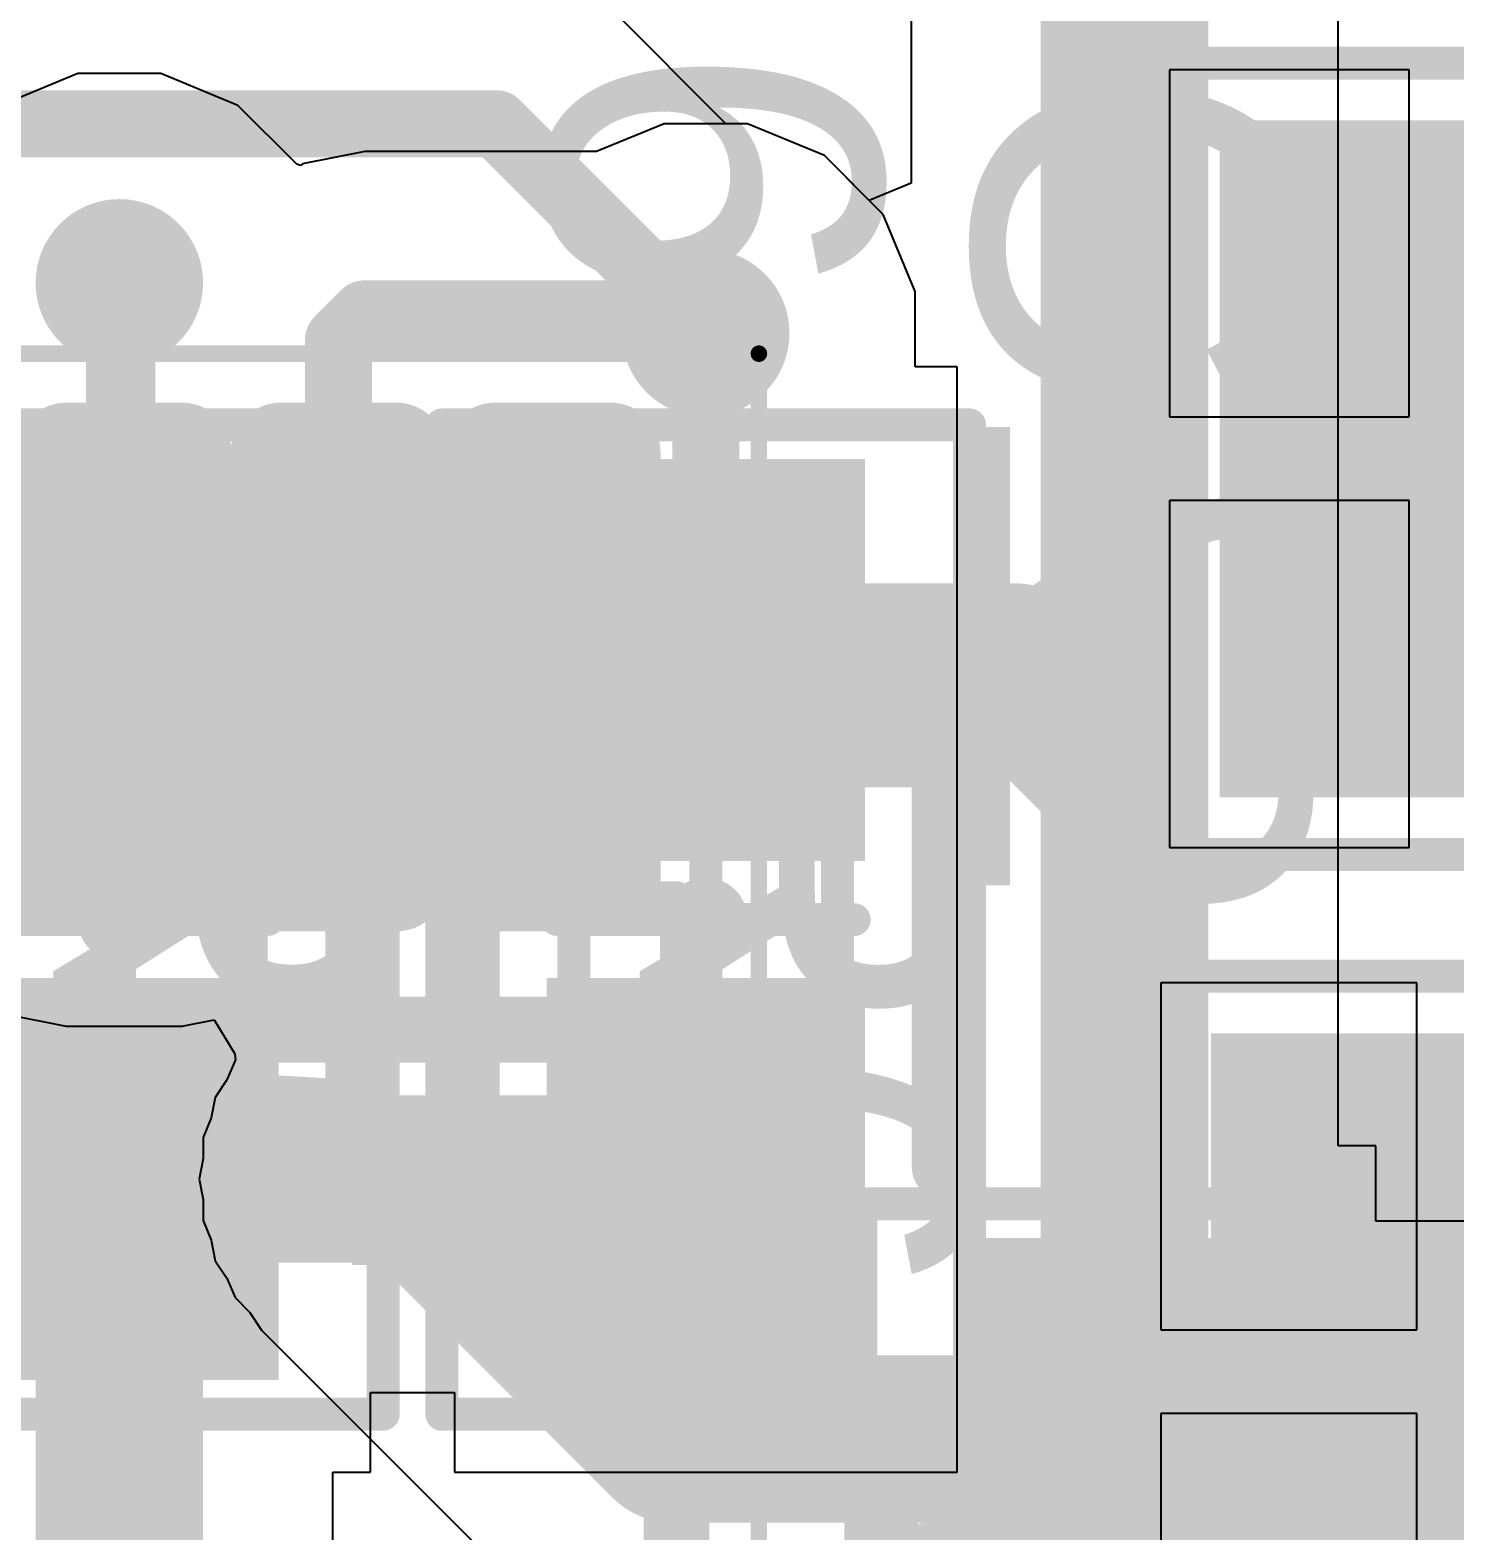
# Model space of a CAD drawing. Header units: inches. Extents: x -0.27 to 1.97, y -0.26 to 0.99.
# Drawn here: x 1.6303 to 1.8004, y 0.501 to 0.6802 of the extents above; entities that cross this region are included whole.
import ezdxf

# ---------------------------------------------------------------- set-up
doc = ezdxf.new("R2010")
doc.units = ezdxf.units.IN
doc.header["$MEASUREMENT"] = 0
for name, color, linetype in [('Bottom Layer', 5, 'Continuous'), ('Bottom Overlay', 54, 'Continuous'), ('Bottom Paste', 16, 'Continuous'), ('Bottom Solder', 6, 'Continuous'), ('Mechanical 10', 56, 'Continuous'), ('Mechanical 12', 56, 'Continuous'), ('Mechanical 13', 56, 'Continuous'), ('Mechanical 14', 56, 'Continuous'), ('Mechanical 15', 56, 'Continuous'), ('Mechanical 3', 76, 'Continuous'), ('Top Layer', 1, 'Continuous'), ('Top Overlay', 2, 'Continuous'), ('Top Paste', 8, 'Continuous'), ('Top Solder', 216, 'Continuous'), ('Via Holes', 16, 'Continuous')]:
    doc.layers.add(name, color=color, linetype=linetype)
doc.styles.add('Arial', font='', dxfattribs={"height": 0.2})
doc.styles.get('Arial').set_extended_font_data('Arial')

# ---------------------------------------------------------------- blocks, each defined once
blk = doc.blocks.new('RESC3216X070N_1206_2')
at = {"layer": 'Top Layer'}
blk.add_hatch(color=1, dxfattribs=at).paths.add_polyline_path([(0.0374, -0.03642), (0.0374, 0.03642), (0.08465, 0.03642), (0.08465, -0.03642)])
at = {"layer": 'Top Paste'}
blk.add_hatch(color=8, dxfattribs=at).paths.add_polyline_path([(0.0374, -0.03642), (0.0374, 0.03642), (0.08465, 0.03642), (0.08465, -0.03642)])
at = {"layer": 'Top Solder'}
blk.add_hatch(color=216, dxfattribs=at).paths.add_polyline_path([(0.0334, -0.04042), (0.0334, 0.04042), (0.08865, 0.04042), (0.08865, -0.04042)])
at = {"layer": 'Mechanical 10'}
for points in [[(0.06299, 0.0315, 0.00394, 0.00394, 0), (-0.06299, 0.0315, 0.00394, 0.00394, 0)], [(0.06299, 0.0315, 0.00394, 0.00394, 0), (0.06299, -0.0315, 0.00394, 0.00394, 0)], [(0.06299, -0.0315, 0.00394, 0.00394, 0), (-0.06299, -0.0315, 0.00394, 0.00394, 0)]]:
    blk.add_lwpolyline(points, format="xyseb", dxfattribs=at)
for points in [[(0.06201, 0.0315, 0.00197, 0.00197, 1), (0.06398, 0.0315, 0.00197, 0.00197, 1)], [(0.06201, 0.0315, 0.00197, 0.00197, 1), (0.06398, 0.0315, 0.00197, 0.00197, 1)], [(0.06201, -0.0315, 0.00197, 0.00197, 1), (0.06398, -0.0315, 0.00197, 0.00197, 1)], [(0.06201, -0.0315, 0.00197, 0.00197, 1), (0.06398, -0.0315, 0.00197, 0.00197, 1)]]:
    blk.add_lwpolyline(points, format="xyseb", close=True, dxfattribs=at)
at = {"layer": 'Mechanical 12'}
for points in [[(0.06299, 0.0315, 0.00394, 0.00394, 0), (-0.06299, 0.0315, 0.00394, 0.00394, 0)], [(0.06299, 0.0315, 0.00394, 0.00394, 0), (0.06299, -0.0315, 0.00394, 0.00394, 0)], [(0.06299, -0.0315, 0.00394, 0.00394, 0), (-0.06299, -0.0315, 0.00394, 0.00394, 0)]]:
    blk.add_lwpolyline(points, format="xyseb", dxfattribs=at)
for points in [[(0.06201, 0.0315, 0.00197, 0.00197, 1), (0.06398, 0.0315, 0.00197, 0.00197, 1)], [(0.06201, 0.0315, 0.00197, 0.00197, 1), (0.06398, 0.0315, 0.00197, 0.00197, 1)], [(0.06201, -0.0315, 0.00197, 0.00197, 1), (0.06398, -0.0315, 0.00197, 0.00197, 1)], [(0.06201, -0.0315, 0.00197, 0.00197, 1), (0.06398, -0.0315, 0.00197, 0.00197, 1)]]:
    blk.add_lwpolyline(points, format="xyseb", close=True, dxfattribs=at)
at = {"layer": 'Mechanical 14'}
for points in [[(0.09449, 0.04724, 0.00394, 0.00394, 0), (-0.09449, 0.04724, 0.00394, 0.00394, 0)], [(0.09449, 0.04724, 0.00394, 0.00394, 0), (0.09449, -0.04724, 0.00394, 0.00394, 0)], [(0.09449, -0.04724, 0.00394, 0.00394, 0), (-0.09449, -0.04724, 0.00394, 0.00394, 0)]]:
    blk.add_lwpolyline(points, format="xyseb", dxfattribs=at)
for points in [[(0.0935, 0.04724, 0.00197, 0.00197, 1), (0.09547, 0.04724, 0.00197, 0.00197, 1)], [(0.0935, 0.04724, 0.00197, 0.00197, 1), (0.09547, 0.04724, 0.00197, 0.00197, 1)], [(0.0935, -0.04724, 0.00197, 0.00197, 1), (0.09547, -0.04724, 0.00197, 0.00197, 1)], [(0.0935, -0.04724, 0.00197, 0.00197, 1), (0.09547, -0.04724, 0.00197, 0.00197, 1)]]:
    blk.add_lwpolyline(points, format="xyseb", close=True, dxfattribs=at)
blk = doc.blocks.new('CAPC3216X156N_1206_3')
at = {"layer": 'Top Layer'}
blk.add_hatch(color=1, dxfattribs=at).paths.add_polyline_path([(-0.08268, -0.03642), (-0.08268, 0.03642), (-0.0315, 0.03642), (-0.0315, -0.03642)])
at = {"layer": 'Top Paste'}
blk.add_hatch(color=8, dxfattribs=at).paths.add_polyline_path([(-0.08268, -0.03642), (-0.08268, 0.03642), (-0.0315, 0.03642), (-0.0315, -0.03642)])
at = {"layer": 'Top Solder'}
blk.add_hatch(color=216, dxfattribs=at).paths.add_polyline_path([(-0.08668, -0.04042), (-0.08668, 0.04042), (-0.0275, 0.04042), (-0.0275, -0.04042)])
at = {"layer": 'Mechanical 10'}
for points in [[(-0.06299, 0.0315, 0.00394, 0.00394, 0), (0.06299, 0.0315, 0.00394, 0.00394, 0)], [(-0.06299, -0.0315, 0.00394, 0.00394, 0), (-0.06299, 0.0315, 0.00394, 0.00394, 0)]]:
    blk.add_lwpolyline(points, format="xyseb", dxfattribs=at)
blk.add_lwpolyline([(-0.06398, 0.0315, 0.00197, 0.00197, 1), (-0.06201, 0.0315, 0.00197, 0.00197, 1)], format="xyseb", close=True, dxfattribs=at)
blk.add_lwpolyline([(-0.06398, 0.0315, 0.00197, 0.00197, 1), (-0.06201, 0.0315, 0.00197, 0.00197, 1)], format="xyseb", close=True, dxfattribs=at)
at = {"layer": 'Mechanical 12'}
for points in [[(-0.06299, -0.0315, 0.00394, 0.00394, 0), (-0.06299, 0.0315, 0.00394, 0.00394, 0)], [(-0.06299, 0.0315, 0.00394, 0.00394, 0), (0.06299, 0.0315, 0.00394, 0.00394, 0)]]:
    blk.add_lwpolyline(points, format="xyseb", dxfattribs=at)
blk.add_lwpolyline([(-0.06398, 0.0315, 0.00197, 0.00197, 1), (-0.06201, 0.0315, 0.00197, 0.00197, 1)], format="xyseb", close=True, dxfattribs=at)
blk.add_lwpolyline([(-0.06398, 0.0315, 0.00197, 0.00197, 1), (-0.06201, 0.0315, 0.00197, 0.00197, 1)], format="xyseb", close=True, dxfattribs=at)
at = {"layer": 'Mechanical 14'}
for points in [[(-0.09055, -0.04724, 0.00394, 0.00394, 0), (-0.09055, 0.04724, 0.00394, 0.00394, 0)], [(-0.09055, 0.04724, 0.00394, 0.00394, 0), (0.09055, 0.04724, 0.00394, 0.00394, 0)]]:
    blk.add_lwpolyline(points, format="xyseb", dxfattribs=at)
blk.add_lwpolyline([(-0.09154, 0.04724, 0.00197, 0.00197, 1), (-0.08957, 0.04724, 0.00197, 0.00197, 1)], format="xyseb", close=True, dxfattribs=at)
blk.add_lwpolyline([(-0.09154, 0.04724, 0.00197, 0.00197, 1), (-0.08957, 0.04724, 0.00197, 0.00197, 1)], format="xyseb", close=True, dxfattribs=at)
blk = doc.blocks.new('XNLD_TSSOP24_N_B_11')
at = {"layer": 'Bottom Layer'}
h = blk.add_hatch(color=5, dxfattribs=at)
edge = h.paths.add_edge_path()
edge.add_arc((0.14175, -0.08266), 0.00195, 0, 90)
edge.add_line((0.14175, -0.08071), (0.09053, -0.08071))
edge.add_arc((0.09053, -0.08266), 0.00195, 90, 180)
edge.add_line((0.08858, -0.08266), (0.08858, -0.09648))
edge.add_arc((0.09053, -0.09648), 0.00195, 180, 270)
edge.add_line((0.09053, -0.09843), (0.14175, -0.09843))
edge.add_arc((0.14175, -0.09648), 0.00195, 270, 360)
edge.add_line((0.1437, -0.09648), (0.1437, -0.08266))
h = blk.add_hatch(color=5, dxfattribs=at)
edge = h.paths.add_edge_path()
edge.add_arc((0.14175, -0.10825), 0.00195, 0, 90)
edge.add_line((0.14175, -0.1063), (0.09053, -0.1063))
edge.add_arc((0.09053, -0.10825), 0.00195, 90, 180)
edge.add_line((0.08858, -0.10825), (0.08858, -0.12207))
edge.add_arc((0.09053, -0.12207), 0.00195, 180, 270)
edge.add_line((0.09053, -0.12402), (0.14175, -0.12402))
edge.add_arc((0.14175, -0.12207), 0.00195, 270, 360)
edge.add_line((0.1437, -0.12207), (0.1437, -0.10825))
h = blk.add_hatch(color=5, dxfattribs=at)
edge = h.paths.add_edge_path()
edge.add_arc((0.14175, -0.13384), 0.00195, 0, 90)
edge.add_line((0.14175, -0.13189), (0.09053, -0.13189))
edge.add_arc((0.09053, -0.13384), 0.00195, 90, 180)
edge.add_line((0.08858, -0.13384), (0.08858, -0.14766))
edge.add_arc((0.09053, -0.14766), 0.00195, 180, 270)
edge.add_line((0.09053, -0.14961), (0.14175, -0.14961))
edge.add_arc((0.14175, -0.14766), 0.00195, 270, 360)
edge.add_line((0.1437, -0.14766), (0.1437, -0.13384))
at = {"layer": 'Bottom Paste'}
h = blk.add_hatch(color=16, dxfattribs=at)
edge = h.paths.add_edge_path()
edge.add_arc((0.14175, -0.08266), 0.00195, 0, 90)
edge.add_line((0.14175, -0.08071), (0.09053, -0.08071))
edge.add_arc((0.09053, -0.08266), 0.00195, 90, 180)
edge.add_line((0.08858, -0.08266), (0.08858, -0.09648))
edge.add_arc((0.09053, -0.09648), 0.00195, 180, 270)
edge.add_line((0.09053, -0.09843), (0.14175, -0.09843))
edge.add_arc((0.14175, -0.09648), 0.00195, 270, 360)
edge.add_line((0.1437, -0.09648), (0.1437, -0.08266))
h = blk.add_hatch(color=16, dxfattribs=at)
edge = h.paths.add_edge_path()
edge.add_arc((0.14175, -0.10825), 0.00195, 0, 90)
edge.add_line((0.14175, -0.1063), (0.09053, -0.1063))
edge.add_arc((0.09053, -0.10825), 0.00195, 90, 180)
edge.add_line((0.08858, -0.10825), (0.08858, -0.12207))
edge.add_arc((0.09053, -0.12207), 0.00195, 180, 270)
edge.add_line((0.09053, -0.12402), (0.14175, -0.12402))
edge.add_arc((0.14175, -0.12207), 0.00195, 270, 360)
edge.add_line((0.1437, -0.12207), (0.1437, -0.10825))
h = blk.add_hatch(color=16, dxfattribs=at)
edge = h.paths.add_edge_path()
edge.add_arc((0.14175, -0.13384), 0.00195, 0, 90)
edge.add_line((0.14175, -0.13189), (0.09053, -0.13189))
edge.add_arc((0.09053, -0.13384), 0.00195, 90, 180)
edge.add_line((0.08858, -0.13384), (0.08858, -0.14766))
edge.add_arc((0.09053, -0.14766), 0.00195, 180, 270)
edge.add_line((0.09053, -0.14961), (0.14175, -0.14961))
edge.add_arc((0.14175, -0.14766), 0.00195, 270, 360)
edge.add_line((0.1437, -0.14766), (0.1437, -0.13384))
at = {"layer": 'Bottom Solder'}
h = blk.add_hatch(color=6, dxfattribs=at)
edge = h.paths.add_edge_path()
edge.add_arc((0.14175, -0.08266), 0.00595, 0, 90)
edge.add_line((0.14175, -0.07671), (0.09053, -0.07671))
edge.add_arc((0.09053, -0.08266), 0.00595, 90, 180)
edge.add_line((0.08458, -0.08266), (0.08458, -0.09648))
edge.add_arc((0.09053, -0.09648), 0.00595, 180, 270)
edge.add_line((0.09053, -0.10243), (0.14175, -0.10243))
edge.add_arc((0.14175, -0.09648), 0.00595, 270, 360)
edge.add_line((0.1477, -0.09648), (0.1477, -0.08266))
h = blk.add_hatch(color=6, dxfattribs=at)
edge = h.paths.add_edge_path()
edge.add_arc((0.14175, -0.10825), 0.00595, 0, 90)
edge.add_line((0.14175, -0.1023), (0.09053, -0.1023))
edge.add_arc((0.09053, -0.10825), 0.00595, 90, 180)
edge.add_line((0.08458, -0.10825), (0.08458, -0.12207))
edge.add_arc((0.09053, -0.12207), 0.00595, 180, 270)
edge.add_line((0.09053, -0.12802), (0.14175, -0.12802))
edge.add_arc((0.14175, -0.12207), 0.00595, 270, 360)
edge.add_line((0.1477, -0.12207), (0.1477, -0.10825))
h = blk.add_hatch(color=6, dxfattribs=at)
edge = h.paths.add_edge_path()
edge.add_arc((0.14175, -0.13384), 0.00595, 0, 90)
edge.add_line((0.14175, -0.12789), (0.09053, -0.12789))
edge.add_arc((0.09053, -0.13384), 0.00595, 90, 180)
edge.add_line((0.08458, -0.13384), (0.08458, -0.14766))
edge.add_arc((0.09053, -0.14766), 0.00595, 180, 270)
edge.add_line((0.09053, -0.15361), (0.14175, -0.15361))
edge.add_arc((0.14175, -0.14766), 0.00595, 270, 360)
edge.add_line((0.1477, -0.14766), (0.1477, -0.13384))
at = {"layer": 'Bottom Overlay'}
for points in [[(0.07283, 0.15551, 0.00787, 0.00787, 0), (0.07283, -0.15551, 0.00787, 0.00787, 0)], [(-0.07283, -0.15551, 0.00787, 0.00787, 0), (0.07283, -0.15551, 0.00787, 0.00787, 0)]]:
    blk.add_lwpolyline(points, format="xyseb", dxfattribs=at)
blk.add_lwpolyline([(0.07087, -0.15551, 0.00394, 0.00394, 1), (0.0748, -0.15551, 0.00394, 0.00394, 1)], format="xyseb", close=True, dxfattribs=at)
blk.add_lwpolyline([(0.07087, -0.15551, 0.00394, 0.00394, 1), (0.0748, -0.15551, 0.00394, 0.00394, 1)], format="xyseb", close=True, dxfattribs=at)
at = {"layer": 'Mechanical 13'}
for points in [[(0.08858, 0.15551, 0.00394, 0.00394, 0), (0.08858, -0.15551, 0.00394, 0.00394, 0)], [(-0.08858, -0.15551, 0.00394, 0.00394, 0), (0.08858, -0.15551, 0.00394, 0.00394, 0)]]:
    blk.add_lwpolyline(points, format="xyseb", dxfattribs=at)
blk.add_lwpolyline([(0.0876, -0.15551, 0.00197, 0.00197, 1), (0.08957, -0.15551, 0.00197, 0.00197, 1)], format="xyseb", close=True, dxfattribs=at)
blk.add_lwpolyline([(0.0876, -0.15551, 0.00197, 0.00197, 1), (0.08957, -0.15551, 0.00197, 0.00197, 1)], format="xyseb", close=True, dxfattribs=at)
at = {"layer": 'Mechanical 15'}
for points in [[(0.15354, 0.16535, 0.00197, 0.00197, 0), (0.15354, -0.16535, 0.00197, 0.00197, 0)], [(-0.15354, -0.16535, 0.00197, 0.00197, 0), (0.15354, -0.16535, 0.00197, 0.00197, 0)]]:
    blk.add_lwpolyline(points, format="xyseb", dxfattribs=at)
blk.add_lwpolyline([(0.15305, -0.16535, 0.000984, 0.000984, 1), (0.15404, -0.16535, 0.000984, 0.000984, 1)], format="xyseb", close=True, dxfattribs=at)
blk.add_lwpolyline([(0.15305, -0.16535, 0.000984, 0.000984, 1), (0.15404, -0.16535, 0.000984, 0.000984, 1)], format="xyseb", close=True, dxfattribs=at)
blk = doc.blocks.new('RESC1608X055N_0603_26')
at = {"layer": 'Mechanical 3'}
h = blk.add_hatch(color=76, dxfattribs=at)
edge = h.paths.add_edge_path()
edge.add_arc((0, 0), 0.005, 0, 360)
at = {"layer": 'Top Layer'}
for points in [[(-0.05098, 0.015), (-0.01098, 0.015), (-0.01098, -0.015), (-0.05098, -0.015)], [(0.01098, 0.015), (0.05098, 0.015), (0.05098, -0.015), (0.01098, -0.015)]]:
    blk.add_hatch(color=1, dxfattribs=at).paths.add_polyline_path(points)
at = {"layer": 'Top Paste'}
for points in [[(-0.05098, 0.015), (-0.01098, 0.015), (-0.01098, -0.015), (-0.05098, -0.015)], [(0.01098, 0.015), (0.05098, 0.015), (0.05098, -0.015), (0.01098, -0.015)]]:
    blk.add_hatch(color=8, dxfattribs=at).paths.add_polyline_path(points)
at = {"layer": 'Top Solder'}
for points in [[(-0.05498, 0.019), (-0.00698, 0.019), (-0.00698, -0.019), (-0.05498, -0.019)], [(0.00698, 0.019), (0.05498, 0.019), (0.05498, -0.019), (0.00698, -0.019)]]:
    blk.add_hatch(color=216, dxfattribs=at).paths.add_polyline_path(points)
at = {"layer": 'Mechanical 10'}
for points in [[(-0.03543, -0.01575, 0.00394, 0.00394, 0), (-0.03543, 0.01575, 0.00394, 0.00394, 0)], [(0.03543, 0.01575, 0.00394, 0.00394, 0), (-0.03543, 0.01575, 0.00394, 0.00394, 0)], [(0.03543, -0.01575, 0.00394, 0.00394, 0), (0.03543, 0.01575, 0.00394, 0.00394, 0)], [(0.03543, -0.01575, 0.00394, 0.00394, 0), (-0.03543, -0.01575, 0.00394, 0.00394, 0)]]:
    blk.add_lwpolyline(points, format="xyseb", dxfattribs=at)
for points in [[(-0.03642, 0.01575, 0.00197, 0.00197, 1), (-0.03445, 0.01575, 0.00197, 0.00197, 1)], [(-0.03642, 0.01575, 0.00197, 0.00197, 1), (-0.03445, 0.01575, 0.00197, 0.00197, 1)], [(0.03445, 0.01575, 0.00197, 0.00197, 1), (0.03642, 0.01575, 0.00197, 0.00197, 1)], [(0.03445, 0.01575, 0.00197, 0.00197, 1), (0.03642, 0.01575, 0.00197, 0.00197, 1)], [(-0.03642, -0.01575, 0.00197, 0.00197, 1), (-0.03445, -0.01575, 0.00197, 0.00197, 1)], [(-0.03642, -0.01575, 0.00197, 0.00197, 1), (-0.03445, -0.01575, 0.00197, 0.00197, 1)], [(0.03445, -0.01575, 0.00197, 0.00197, 1), (0.03642, -0.01575, 0.00197, 0.00197, 1)], [(0.03445, -0.01575, 0.00197, 0.00197, 1), (0.03642, -0.01575, 0.00197, 0.00197, 1)]]:
    blk.add_lwpolyline(points, format="xyseb", close=True, dxfattribs=at)
at = {"layer": 'Mechanical 12'}
for points in [[(0.0315, 0.01575, 0.00394, 0.00394, 0), (-0.03149, 0.01575, 0.00394, 0.00394, 0)], [(-0.03149, -0.01574, 0.00394, 0.00394, 0), (-0.03149, 0.01575, 0.00394, 0.00394, 0)], [(0.0315, -0.01574, 0.00394, 0.00394, 0), (0.0315, 0.01575, 0.00394, 0.00394, 0)], [(0.0315, -0.01574, 0.00394, 0.00394, 0), (-0.03149, -0.01574, 0.00394, 0.00394, 0)]]:
    blk.add_lwpolyline(points, format="xyseb", dxfattribs=at)
for points in [[(-0.03248, 0.01575, 0.00197, 0.00197, 1), (-0.03051, 0.01575, 0.00197, 0.00197, 1)], [(-0.03248, 0.01575, 0.00197, 0.00197, 1), (-0.03051, 0.01575, 0.00197, 0.00197, 1)], [(0.03052, 0.01575, 0.00197, 0.00197, 1), (0.03248, 0.01575, 0.00197, 0.00197, 1)], [(0.03052, 0.01575, 0.00197, 0.00197, 1), (0.03248, 0.01575, 0.00197, 0.00197, 1)], [(-0.03248, -0.01574, 0.00197, 0.00197, 1), (-0.03051, -0.01574, 0.00197, 0.00197, 1)], [(-0.03248, -0.01574, 0.00197, 0.00197, 1), (-0.03051, -0.01574, 0.00197, 0.00197, 1)], [(0.03052, -0.01574, 0.00197, 0.00197, 1), (0.03248, -0.01574, 0.00197, 0.00197, 1)], [(0.03052, -0.01574, 0.00197, 0.00197, 1), (0.03248, -0.01574, 0.00197, 0.00197, 1)]]:
    blk.add_lwpolyline(points, format="xyseb", close=True, dxfattribs=at)
at = {"layer": 'Mechanical 14'}
for points in [[(0.05906, 0.0315, 0.00394, 0.00394, 0), (-0.05906, 0.0315, 0.00394, 0.00394, 0)], [(-0.05906, -0.0315, 0.00394, 0.00394, 0), (-0.05906, 0.0315, 0.00394, 0.00394, 0)], [(0.05906, -0.0315, 0.00394, 0.00394, 0), (0.05906, 0.0315, 0.00394, 0.00394, 0)], [(0, -0.01772, 0.00394, 0.00394, 0), (0, 0.01772, 0.00394, 0.00394, 0)], [(0.01772, 0, 0.00394, 0.00394, 0), (-0.01772, 0, 0.00394, 0.00394, 0)], [(0.05906, -0.0315, 0.00394, 0.00394, 0), (-0.05906, -0.0315, 0.00394, 0.00394, 0)]]:
    blk.add_lwpolyline(points, format="xyseb", dxfattribs=at)
for points in [[(-0.06004, 0.0315, 0.00197, 0.00197, 1), (-0.05807, 0.0315, 0.00197, 0.00197, 1)], [(-0.06004, 0.0315, 0.00197, 0.00197, 1), (-0.05807, 0.0315, 0.00197, 0.00197, 1)], [(0.05807, 0.0315, 0.00197, 0.00197, 1), (0.06004, 0.0315, 0.00197, 0.00197, 1)], [(0.05807, 0.0315, 0.00197, 0.00197, 1), (0.06004, 0.0315, 0.00197, 0.00197, 1)], [(-0.00098, 0.01772, 0.00197, 0.00197, 1), (0.00098, 0.01772, 0.00197, 0.00197, 1)], [(-0.0187, 0, 0.00197, 0.00197, 1), (-0.01673, 0, 0.00197, 0.00197, 1)], [(0.01673, 0, 0.00197, 0.00197, 1), (0.0187, 0, 0.00197, 0.00197, 1)], [(-0.00098, -0.01772, 0.00197, 0.00197, 1), (0.00098, -0.01772, 0.00197, 0.00197, 1)], [(-0.06004, -0.0315, 0.00197, 0.00197, 1), (-0.05807, -0.0315, 0.00197, 0.00197, 1)], [(-0.06004, -0.0315, 0.00197, 0.00197, 1), (-0.05807, -0.0315, 0.00197, 0.00197, 1)], [(0.05807, -0.0315, 0.00197, 0.00197, 1), (0.06004, -0.0315, 0.00197, 0.00197, 1)], [(0.05807, -0.0315, 0.00197, 0.00197, 1), (0.06004, -0.0315, 0.00197, 0.00197, 1)]]:
    blk.add_lwpolyline(points, format="xyseb", close=True, dxfattribs=at)
at = {"layer": 'Top Overlay'}
for points in [[(0.02953, 0.02854, 0.00787, 0.00787, 0), (-0.02953, 0.02854, 0.00787, 0.00787, 0)], [(0.02953, -0.02854, 0.00787, 0.00787, 0), (-0.02953, -0.02854, 0.00787, 0.00787, 0)]]:
    blk.add_lwpolyline(points, format="xyseb", dxfattribs=at)
for points in [[(-0.0315, 0.02854, 0.00394, 0.00394, 1), (-0.02756, 0.02854, 0.00394, 0.00394, 1)], [(0.02756, 0.02854, 0.00394, 0.00394, 1), (0.0315, 0.02854, 0.00394, 0.00394, 1)], [(-0.0315, -0.02854, 0.00394, 0.00394, 1), (-0.02756, -0.02854, 0.00394, 0.00394, 1)], [(0.02756, -0.02854, 0.00394, 0.00394, 1), (0.0315, -0.02854, 0.00394, 0.00394, 1)]]:
    blk.add_lwpolyline(points, format="xyseb", close=True, dxfattribs=at)
at = {"layer": 'Mechanical 10', "style": 'Arial'}
blk.add_text('R6', height=0.04, dxfattribs=at).set_placement((-0.02559, -0.00787))
blk = doc.blocks.new('RESC1608X055N_0603_27')
at = {"layer": 'Mechanical 3'}
h = blk.add_hatch(color=76, dxfattribs=at)
edge = h.paths.add_edge_path()
edge.add_arc((0, 0), 0.005, 0, 360)
at = {"layer": 'Top Layer'}
for points in [[(-0.05098, 0.015), (-0.01098, 0.015), (-0.01098, -0.015), (-0.05098, -0.015)], [(0.01098, 0.015), (0.05098, 0.015), (0.05098, -0.015), (0.01098, -0.015)]]:
    blk.add_hatch(color=1, dxfattribs=at).paths.add_polyline_path(points)
at = {"layer": 'Top Paste'}
for points in [[(-0.05098, 0.015), (-0.01098, 0.015), (-0.01098, -0.015), (-0.05098, -0.015)], [(0.01098, 0.015), (0.05098, 0.015), (0.05098, -0.015), (0.01098, -0.015)]]:
    blk.add_hatch(color=8, dxfattribs=at).paths.add_polyline_path(points)
at = {"layer": 'Top Solder'}
for points in [[(-0.05498, 0.019), (-0.00698, 0.019), (-0.00698, -0.019), (-0.05498, -0.019)], [(0.00698, 0.019), (0.05498, 0.019), (0.05498, -0.019), (0.00698, -0.019)]]:
    blk.add_hatch(color=216, dxfattribs=at).paths.add_polyline_path(points)
at = {"layer": 'Mechanical 10'}
for points in [[(-0.03543, -0.01575, 0.00394, 0.00394, 0), (-0.03543, 0.01575, 0.00394, 0.00394, 0)], [(0.03543, 0.01575, 0.00394, 0.00394, 0), (-0.03543, 0.01575, 0.00394, 0.00394, 0)], [(0.03543, -0.01575, 0.00394, 0.00394, 0), (0.03543, 0.01575, 0.00394, 0.00394, 0)], [(0.03543, -0.01575, 0.00394, 0.00394, 0), (-0.03543, -0.01575, 0.00394, 0.00394, 0)]]:
    blk.add_lwpolyline(points, format="xyseb", dxfattribs=at)
for points in [[(-0.03642, 0.01575, 0.00197, 0.00197, 1), (-0.03445, 0.01575, 0.00197, 0.00197, 1)], [(-0.03642, 0.01575, 0.00197, 0.00197, 1), (-0.03445, 0.01575, 0.00197, 0.00197, 1)], [(0.03445, 0.01575, 0.00197, 0.00197, 1), (0.03642, 0.01575, 0.00197, 0.00197, 1)], [(0.03445, 0.01575, 0.00197, 0.00197, 1), (0.03642, 0.01575, 0.00197, 0.00197, 1)], [(-0.03642, -0.01575, 0.00197, 0.00197, 1), (-0.03445, -0.01575, 0.00197, 0.00197, 1)], [(-0.03642, -0.01575, 0.00197, 0.00197, 1), (-0.03445, -0.01575, 0.00197, 0.00197, 1)], [(0.03445, -0.01575, 0.00197, 0.00197, 1), (0.03642, -0.01575, 0.00197, 0.00197, 1)], [(0.03445, -0.01575, 0.00197, 0.00197, 1), (0.03642, -0.01575, 0.00197, 0.00197, 1)]]:
    blk.add_lwpolyline(points, format="xyseb", close=True, dxfattribs=at)
at = {"layer": 'Mechanical 12'}
for points in [[(0.0315, 0.01575, 0.00394, 0.00394, 0), (-0.03149, 0.01575, 0.00394, 0.00394, 0)], [(-0.03149, -0.01574, 0.00394, 0.00394, 0), (-0.03149, 0.01575, 0.00394, 0.00394, 0)], [(0.0315, -0.01574, 0.00394, 0.00394, 0), (0.0315, 0.01575, 0.00394, 0.00394, 0)], [(0.0315, -0.01574, 0.00394, 0.00394, 0), (-0.03149, -0.01574, 0.00394, 0.00394, 0)]]:
    blk.add_lwpolyline(points, format="xyseb", dxfattribs=at)
for points in [[(-0.03248, 0.01575, 0.00197, 0.00197, 1), (-0.03051, 0.01575, 0.00197, 0.00197, 1)], [(-0.03248, 0.01575, 0.00197, 0.00197, 1), (-0.03051, 0.01575, 0.00197, 0.00197, 1)], [(0.03052, 0.01575, 0.00197, 0.00197, 1), (0.03248, 0.01575, 0.00197, 0.00197, 1)], [(0.03052, 0.01575, 0.00197, 0.00197, 1), (0.03248, 0.01575, 0.00197, 0.00197, 1)], [(-0.03248, -0.01574, 0.00197, 0.00197, 1), (-0.03051, -0.01574, 0.00197, 0.00197, 1)], [(-0.03248, -0.01574, 0.00197, 0.00197, 1), (-0.03051, -0.01574, 0.00197, 0.00197, 1)], [(0.03052, -0.01574, 0.00197, 0.00197, 1), (0.03248, -0.01574, 0.00197, 0.00197, 1)], [(0.03052, -0.01574, 0.00197, 0.00197, 1), (0.03248, -0.01574, 0.00197, 0.00197, 1)]]:
    blk.add_lwpolyline(points, format="xyseb", close=True, dxfattribs=at)
at = {"layer": 'Mechanical 14'}
for points in [[(0.05906, 0.0315, 0.00394, 0.00394, 0), (-0.05906, 0.0315, 0.00394, 0.00394, 0)], [(-0.05906, -0.0315, 0.00394, 0.00394, 0), (-0.05906, 0.0315, 0.00394, 0.00394, 0)], [(0.05906, -0.0315, 0.00394, 0.00394, 0), (0.05906, 0.0315, 0.00394, 0.00394, 0)], [(0, -0.01772, 0.00394, 0.00394, 0), (0, 0.01772, 0.00394, 0.00394, 0)], [(0.01772, 0, 0.00394, 0.00394, 0), (-0.01772, 0, 0.00394, 0.00394, 0)], [(0.05906, -0.0315, 0.00394, 0.00394, 0), (-0.05906, -0.0315, 0.00394, 0.00394, 0)]]:
    blk.add_lwpolyline(points, format="xyseb", dxfattribs=at)
for points in [[(-0.06004, 0.0315, 0.00197, 0.00197, 1), (-0.05807, 0.0315, 0.00197, 0.00197, 1)], [(-0.06004, 0.0315, 0.00197, 0.00197, 1), (-0.05807, 0.0315, 0.00197, 0.00197, 1)], [(0.05807, 0.0315, 0.00197, 0.00197, 1), (0.06004, 0.0315, 0.00197, 0.00197, 1)], [(0.05807, 0.0315, 0.00197, 0.00197, 1), (0.06004, 0.0315, 0.00197, 0.00197, 1)], [(-0.00098, 0.01772, 0.00197, 0.00197, 1), (0.00098, 0.01772, 0.00197, 0.00197, 1)], [(-0.0187, 0, 0.00197, 0.00197, 1), (-0.01673, 0, 0.00197, 0.00197, 1)], [(0.01673, 0, 0.00197, 0.00197, 1), (0.0187, 0, 0.00197, 0.00197, 1)], [(-0.00098, -0.01772, 0.00197, 0.00197, 1), (0.00098, -0.01772, 0.00197, 0.00197, 1)], [(-0.06004, -0.0315, 0.00197, 0.00197, 1), (-0.05807, -0.0315, 0.00197, 0.00197, 1)], [(-0.06004, -0.0315, 0.00197, 0.00197, 1), (-0.05807, -0.0315, 0.00197, 0.00197, 1)], [(0.05807, -0.0315, 0.00197, 0.00197, 1), (0.06004, -0.0315, 0.00197, 0.00197, 1)], [(0.05807, -0.0315, 0.00197, 0.00197, 1), (0.06004, -0.0315, 0.00197, 0.00197, 1)]]:
    blk.add_lwpolyline(points, format="xyseb", close=True, dxfattribs=at)
at = {"layer": 'Top Overlay'}
for points in [[(0.02953, 0.02854, 0.00787, 0.00787, 0), (-0.02953, 0.02854, 0.00787, 0.00787, 0)], [(0.02953, -0.02854, 0.00787, 0.00787, 0), (-0.02953, -0.02854, 0.00787, 0.00787, 0)]]:
    blk.add_lwpolyline(points, format="xyseb", dxfattribs=at)
for points in [[(-0.0315, 0.02854, 0.00394, 0.00394, 1), (-0.02756, 0.02854, 0.00394, 0.00394, 1)], [(0.02756, 0.02854, 0.00394, 0.00394, 1), (0.0315, 0.02854, 0.00394, 0.00394, 1)], [(-0.0315, -0.02854, 0.00394, 0.00394, 1), (-0.02756, -0.02854, 0.00394, 0.00394, 1)], [(0.02756, -0.02854, 0.00394, 0.00394, 1), (0.0315, -0.02854, 0.00394, 0.00394, 1)]]:
    blk.add_lwpolyline(points, format="xyseb", close=True, dxfattribs=at)
at = {"layer": 'Mechanical 10', "style": 'Arial'}
blk.add_text('R5', height=0.04, dxfattribs=at).set_placement((-0.02559, -0.00787))
blk = doc.blocks.new('CAPC1608X092N_0603_B_34')
at = {"layer": 'Bottom Layer'}
for points in [[(-0.05098, 0.015), (-0.01098, 0.015), (-0.01098, -0.015), (-0.05098, -0.015)], [(0.01, 0.015), (0.05, 0.015), (0.05, -0.015), (0.01, -0.015)]]:
    blk.add_hatch(color=5, dxfattribs=at).paths.add_polyline_path(points)
at = {"layer": 'Bottom Paste'}
for points in [[(-0.05098, 0.015), (-0.01098, 0.015), (-0.01098, -0.015), (-0.05098, -0.015)], [(0.01, 0.015), (0.05, 0.015), (0.05, -0.015), (0.01, -0.015)]]:
    blk.add_hatch(color=16, dxfattribs=at).paths.add_polyline_path(points)
at = {"layer": 'Bottom Solder'}
for points in [[(-0.05498, 0.019), (-0.00698, 0.019), (-0.00698, -0.019), (-0.05498, -0.019)], [(0.006, 0.019), (0.054, 0.019), (0.054, -0.019), (0.006, -0.019)]]:
    blk.add_hatch(color=6, dxfattribs=at).paths.add_polyline_path(points)
at = {"layer": 'Mechanical 3'}
h = blk.add_hatch(color=76, dxfattribs=at)
edge = h.paths.add_edge_path()
edge.add_arc((0, 0), 0.005, 0, 360)
at = {"layer": 'Bottom Overlay'}
for points in [[(0.02953, 0.02854, 0.00787, 0.00787, 0), (-0.02953, 0.02854, 0.00787, 0.00787, 0)], [(0.02953, -0.02854, 0.00787, 0.00787, 0), (-0.02953, -0.02854, 0.00787, 0.00787, 0)]]:
    blk.add_lwpolyline(points, format="xyseb", dxfattribs=at)
for points in [[(-0.0315, 0.02854, 0.00394, 0.00394, 1), (-0.02756, 0.02854, 0.00394, 0.00394, 1)], [(0.02756, 0.02854, 0.00394, 0.00394, 1), (0.0315, 0.02854, 0.00394, 0.00394, 1)], [(-0.0315, -0.02854, 0.00394, 0.00394, 1), (-0.02756, -0.02854, 0.00394, 0.00394, 1)], [(0.02756, -0.02854, 0.00394, 0.00394, 1), (0.0315, -0.02854, 0.00394, 0.00394, 1)]]:
    blk.add_lwpolyline(points, format="xyseb", close=True, dxfattribs=at)
at = {"layer": 'Mechanical 10'}
for points in [[(0.0315, 0.01575, 0.00394, 0.00394, 0), (-0.0315, 0.01575, 0.00394, 0.00394, 0)], [(-0.0315, -0.01575, 0.00394, 0.00394, 0), (-0.0315, 0.01575, 0.00394, 0.00394, 0)], [(0.0315, -0.01575, 0.00394, 0.00394, 0), (0.0315, 0.01575, 0.00394, 0.00394, 0)], [(0.0315, -0.01575, 0.00394, 0.00394, 0), (-0.0315, -0.01575, 0.00394, 0.00394, 0)]]:
    blk.add_lwpolyline(points, format="xyseb", dxfattribs=at)
for points in [[(-0.03248, 0.01575, 0.00197, 0.00197, 1), (-0.03051, 0.01575, 0.00197, 0.00197, 1)], [(-0.03248, 0.01575, 0.00197, 0.00197, 1), (-0.03051, 0.01575, 0.00197, 0.00197, 1)], [(0.03052, 0.01575, 0.00197, 0.00197, 1), (0.03248, 0.01575, 0.00197, 0.00197, 1)], [(0.03052, 0.01575, 0.00197, 0.00197, 1), (0.03248, 0.01575, 0.00197, 0.00197, 1)], [(-0.03248, -0.01575, 0.00197, 0.00197, 1), (-0.03051, -0.01575, 0.00197, 0.00197, 1)], [(-0.03248, -0.01575, 0.00197, 0.00197, 1), (-0.03051, -0.01575, 0.00197, 0.00197, 1)], [(0.03052, -0.01575, 0.00197, 0.00197, 1), (0.03248, -0.01575, 0.00197, 0.00197, 1)], [(0.03052, -0.01575, 0.00197, 0.00197, 1), (0.03248, -0.01575, 0.00197, 0.00197, 1)]]:
    blk.add_lwpolyline(points, format="xyseb", close=True, dxfattribs=at)
at = {"layer": 'Mechanical 12'}
for points in [[(0.0315, 0.01575, 0.00394, 0.00394, 0), (-0.0315, 0.01575, 0.00394, 0.00394, 0)], [(-0.0315, -0.01575, 0.00394, 0.00394, 0), (-0.0315, 0.01575, 0.00394, 0.00394, 0)], [(0.0315, -0.01575, 0.00394, 0.00394, 0), (0.0315, 0.01575, 0.00394, 0.00394, 0)], [(0.0315, -0.01575, 0.00394, 0.00394, 0), (-0.0315, -0.01575, 0.00394, 0.00394, 0)]]:
    blk.add_lwpolyline(points, format="xyseb", dxfattribs=at)
for points in [[(-0.03248, 0.01575, 0.00197, 0.00197, 1), (-0.03051, 0.01575, 0.00197, 0.00197, 1)], [(-0.03248, 0.01575, 0.00197, 0.00197, 1), (-0.03051, 0.01575, 0.00197, 0.00197, 1)], [(0.03051, 0.01575, 0.00197, 0.00197, 1), (0.03248, 0.01575, 0.00197, 0.00197, 1)], [(0.03051, 0.01575, 0.00197, 0.00197, 1), (0.03248, 0.01575, 0.00197, 0.00197, 1)], [(-0.03248, -0.01575, 0.00197, 0.00197, 1), (-0.03051, -0.01575, 0.00197, 0.00197, 1)], [(-0.03248, -0.01575, 0.00197, 0.00197, 1), (-0.03051, -0.01575, 0.00197, 0.00197, 1)], [(0.03051, -0.01575, 0.00197, 0.00197, 1), (0.03248, -0.01575, 0.00197, 0.00197, 1)], [(0.03051, -0.01575, 0.00197, 0.00197, 1), (0.03248, -0.01575, 0.00197, 0.00197, 1)]]:
    blk.add_lwpolyline(points, format="xyseb", close=True, dxfattribs=at)
at = {"layer": 'Mechanical 14'}
for points in [[(0.05906, 0.0315, 0.00394, 0.00394, 0), (-0.05906, 0.0315, 0.00394, 0.00394, 0)], [(-0.05906, -0.0315, 0.00394, 0.00394, 0), (-0.05906, 0.0315, 0.00394, 0.00394, 0)], [(0.05906, -0.0315, 0.00394, 0.00394, 0), (0.05906, 0.0315, 0.00394, 0.00394, 0)], [(0, -0.01575, 0.00394, 0.00394, 0), (0, 0.01575, 0.00394, 0.00394, 0)], [(0.01575, 0, 0.00394, 0.00394, 0), (-0.01575, 0, 0.00394, 0.00394, 0)], [(0.05906, -0.0315, 0.00394, 0.00394, 0), (-0.05906, -0.0315, 0.00394, 0.00394, 0)]]:
    blk.add_lwpolyline(points, format="xyseb", dxfattribs=at)
for points in [[(-0.06004, 0.0315, 0.00197, 0.00197, 1), (-0.05807, 0.0315, 0.00197, 0.00197, 1)], [(-0.06004, 0.0315, 0.00197, 0.00197, 1), (-0.05807, 0.0315, 0.00197, 0.00197, 1)], [(0.05807, 0.0315, 0.00197, 0.00197, 1), (0.06004, 0.0315, 0.00197, 0.00197, 1)], [(0.05807, 0.0315, 0.00197, 0.00197, 1), (0.06004, 0.0315, 0.00197, 0.00197, 1)], [(-0.00098, 0.01575, 0.00197, 0.00197, 1), (0.00098, 0.01575, 0.00197, 0.00197, 1)], [(-0.01673, 0, 0.00197, 0.00197, 1), (-0.01476, 0, 0.00197, 0.00197, 1)], [(0.01476, 0, 0.00197, 0.00197, 1), (0.01673, 0, 0.00197, 0.00197, 1)], [(-0.00098, -0.01575, 0.00197, 0.00197, 1), (0.00099, -0.01575, 0.00197, 0.00197, 1)], [(-0.06004, -0.0315, 0.00197, 0.00197, 1), (-0.05807, -0.0315, 0.00197, 0.00197, 1)], [(-0.06004, -0.0315, 0.00197, 0.00197, 1), (-0.05807, -0.0315, 0.00197, 0.00197, 1)], [(0.05807, -0.0315, 0.00197, 0.00197, 1), (0.06004, -0.0315, 0.00197, 0.00197, 1)], [(0.05807, -0.0315, 0.00197, 0.00197, 1), (0.06004, -0.0315, 0.00197, 0.00197, 1)]]:
    blk.add_lwpolyline(points, format="xyseb", close=True, dxfattribs=at)
at = {"layer": 'Mechanical 10', "style": 'Arial', "text_generation_flag": 2}
blk.add_text('C75', height=0.04, rotation=-180, dxfattribs=at).set_placement((-0.02657, 0.00787))

msp = doc.modelspace()

# ---------------------------------------------------------------- hatches: boundary and pattern name
at = {"layer": 'Bottom Layer'}
h = msp.add_hatch(color=5, dxfattribs=at)
edge = h.paths.add_edge_path()
edge.add_arc((1.641, 0.65), 0.01, 0, 360)
h = msp.add_hatch(color=5, dxfattribs=at)
edge = h.paths.add_edge_path()
edge.add_arc((1.711, 0.644), 0.01, 0, 360)
h = msp.add_hatch(color=5, dxfattribs=at)
edge = h.paths.add_edge_path()
edge.add_arc((1.676, 0.54301), 0.01, 0, 360)
at = {"layer": 'Top Layer'}
h = msp.add_hatch(color=1, dxfattribs=at)
edge = h.paths.add_edge_path()
edge.add_arc((1.641, 0.65), 0.01, 0, 360)
h = msp.add_hatch(color=1, dxfattribs=at)
edge = h.paths.add_edge_path()
edge.add_arc((1.711, 0.644), 0.01, 0, 360)
h = msp.add_hatch(color=1, dxfattribs=at)
edge = h.paths.add_edge_path()
edge.add_arc((1.676, 0.54301), 0.01, 0, 360)
at = {"layer": 'Via Holes'}
h = msp.add_hatch(color=7, dxfattribs=at)
edge = h.paths.add_edge_path()
edge.add_arc((1.641, 0.65), 0.006, 0, 360)
h = msp.add_hatch(color=7, dxfattribs=at)
edge = h.paths.add_edge_path()
edge.add_arc((1.711, 0.644), 0.006, 0, 360)
h = msp.add_hatch(color=7, dxfattribs=at)
edge = h.paths.add_edge_path()
edge.add_arc((1.676, 0.54301), 0.006, 0, 360)

# ---------------------------------------------------------------- linework, layer by layer
at = {"layer": 'Bottom Layer'}
for p, q in [((1.78649, 0.591), (1.78649, 0.756)), ((1.73551, 0.74544), (1.73551, 0.66192)), ((1.63603, 0.675), (1.62684, 0.67119)), ((1.64597, 0.675), (1.63603, 0.675)), ((1.65516, 0.67119), (1.64597, 0.675)), ((1.66219, 0.66416), (1.65516, 0.67119)), ((1.70603, 0.669), (1.69798, 0.66567)), ((1.71597, 0.669), (1.70603, 0.669)), ((1.72516, 0.66519), (1.71597, 0.669)), ((1.6703, 0.66567), (1.66288, 0.66419)), ((1.69798, 0.66567), (1.6703, 0.66567)), ((1.73051, 0.65985), (1.72516, 0.66519)), ((1.66263, 0.66403), (1.66219, 0.66416)), ((1.66288, 0.66419), (1.66263, 0.66403)), ((1.73551, 0.66192), (1.73051, 0.65985)), ((1.78649, 0.54698), (1.78649, 0.591)), ((1.62804, 0.56257), (1.63466, 0.56125)), ((1.63466, 0.56125), (1.64848, 0.56125)), ((1.64848, 0.56125), (1.65232, 0.56201)), ((1.65232, 0.56201), (1.65479, 0.55796)), ((1.65479, 0.55796), (1.65486, 0.55722)), ((1.65481, 0.55717), (1.65385, 0.55485)), ((1.65486, 0.55722), (1.65481, 0.55717)), ((1.65385, 0.55485), (1.65245, 0.55276)), ((1.65245, 0.55276), (1.65196, 0.5503)), ((1.65196, 0.5503), (1.651, 0.54798)), ((1.651, 0.54798), (1.651, 0.54547)), ((1.791, 0.54698), (1.78649, 0.54698)), ((1.791, 0.53797), (1.791, 0.54698)), ((1.651, 0.54547), (1.65051, 0.54301)), ((1.65051, 0.54301), (1.651, 0.54055)), ((1.651, 0.54055), (1.651, 0.53804)), ((1.651, 0.53804), (1.65196, 0.53572)), ((1.809, 0.53797), (1.791, 0.53797)), ((1.65196, 0.53572), (1.65245, 0.53325)), ((1.65245, 0.53325), (1.65385, 0.53117)), ((1.65385, 0.53117), (1.65481, 0.52885)), ((1.65481, 0.52885), (1.65658, 0.52707)), ((1.65658, 0.52707), (1.65798, 0.52498)), ((1.65798, 0.52498), (1.689, 0.49396))]:
    msp.add_line(p, q, dxfattribs=at)
for points in [[(1.761, 0.591, 0.02, 0.02, 0), (1.761, 0.756, 0.02, 0.02, 0)], [(1.641, 0.65, 0.008, 0.008, 0), (1.64128, 0.64972, 0.008, 0.008, 0)], [(1.64128, 0.60443, 0.008, 0.008, 0), (1.64128, 0.64972, 0.008, 0.008, 0)], [(1.66716, 0.64316, 0.008, 0.008, 0), (1.6703, 0.6463, 0.008, 0.008, 0)], [(1.6703, 0.6463, 0.008, 0.008, 0), (1.7087, 0.6463, 0.008, 0.008, 0)], [(1.7087, 0.6463, 0.008, 0.008, 0), (1.711, 0.644, 0.008, 0.008, 0)], [(1.66716, 0.60414, 0.008, 0.008, 0), (1.66716, 0.64316, 0.008, 0.008, 0)], [(1.69275, 0.60414, 0.02, 0.02, 0), (1.74786, 0.60414, 0.02, 0.02, 0)], [(1.74786, 0.60414, 0.02, 0.02, 0), (1.761, 0.591, 0.02, 0.02, 0)], [(1.64128, 0.60443, 0.008, 0.008, 0), (1.64157, 0.60414, 0.008, 0.008, 0)], [(1.761, 0.51198, 0.02, 0.02, 0), (1.761, 0.591, 0.02, 0.02, 0)], [(1.676, 0.54301, 0.02, 0.02, 0), (1.70702, 0.51198, 0.02, 0.02, 0)], [(1.70702, 0.51198, 0.02, 0.02, 0), (1.761, 0.51198, 0.02, 0.02, 0)], [(1.761, 0.51198, 0.02, 0.02, 0), (1.7615, 0.51248, 0.02, 0.02, 0)], [(1.7615, 0.51248, 0.02, 0.02, 0), (1.8385, 0.51248, 0.02, 0.02, 0)]]:
    msp.add_lwpolyline(points, format="xyseb", dxfattribs=at)
for points in [[(1.639, 0.65, 0.004, 0.004, 1), (1.643, 0.65, 0.004, 0.004, 1)], [(1.63928, 0.64972, 0.004, 0.004, 1), (1.64328, 0.64972, 0.004, 0.004, 1)], [(1.63928, 0.64972, 0.004, 0.004, 1), (1.64328, 0.64972, 0.004, 0.004, 1)], [(1.6683, 0.6463, 0.004, 0.004, 1), (1.6723, 0.6463, 0.004, 0.004, 1)], [(1.6683, 0.6463, 0.004, 0.004, 1), (1.6723, 0.6463, 0.004, 0.004, 1)], [(1.7067, 0.6463, 0.004, 0.004, 1), (1.7107, 0.6463, 0.004, 0.004, 1)], [(1.7067, 0.6463, 0.004, 0.004, 1), (1.7107, 0.6463, 0.004, 0.004, 1)], [(1.66516, 0.64316, 0.004, 0.004, 1), (1.66916, 0.64316, 0.004, 0.004, 1)], [(1.66516, 0.64316, 0.004, 0.004, 1), (1.66916, 0.64316, 0.004, 0.004, 1)], [(1.709, 0.644, 0.004, 0.004, 1), (1.713, 0.644, 0.004, 0.004, 1)], [(1.68775, 0.60414, 0.01, 0.01, 1), (1.69775, 0.60414, 0.01, 0.01, 1)], [(1.74286, 0.60414, 0.01, 0.01, 1), (1.75286, 0.60414, 0.01, 0.01, 1)], [(1.74286, 0.60414, 0.01, 0.01, 1), (1.75286, 0.60414, 0.01, 0.01, 1)], [(1.63928, 0.60443, 0.004, 0.004, 1), (1.64328, 0.60443, 0.004, 0.004, 1)], [(1.63928, 0.60443, 0.004, 0.004, 1), (1.64328, 0.60443, 0.004, 0.004, 1)], [(1.63957, 0.60414, 0.004, 0.004, 1), (1.64357, 0.60414, 0.004, 0.004, 1)], [(1.66516, 0.60414, 0.004, 0.004, 1), (1.66916, 0.60414, 0.004, 0.004, 1)], [(1.756, 0.591, 0.01, 0.01, 1), (1.766, 0.591, 0.01, 0.01, 1)], [(1.756, 0.591, 0.01, 0.01, 1), (1.766, 0.591, 0.01, 0.01, 1)], [(1.756, 0.591, 0.01, 0.01, 1), (1.766, 0.591, 0.01, 0.01, 1)], [(1.671, 0.54301, 0.01, 0.01, 1), (1.681, 0.54301, 0.01, 0.01, 1)], [(1.70202, 0.51198, 0.01, 0.01, 1), (1.71202, 0.51198, 0.01, 0.01, 1)], [(1.70202, 0.51198, 0.01, 0.01, 1), (1.71202, 0.51198, 0.01, 0.01, 1)], [(1.756, 0.51198, 0.01, 0.01, 1), (1.766, 0.51198, 0.01, 0.01, 1)], [(1.756, 0.51198, 0.01, 0.01, 1), (1.766, 0.51198, 0.01, 0.01, 1)], [(1.756, 0.51198, 0.01, 0.01, 1), (1.766, 0.51198, 0.01, 0.01, 1)], [(1.7565, 0.51248, 0.01, 0.01, 1), (1.7665, 0.51248, 0.01, 0.01, 1)], [(1.7565, 0.51248, 0.01, 0.01, 1), (1.7665, 0.51248, 0.01, 0.01, 1)]]:
    msp.add_lwpolyline(points, format="xyseb", close=True, dxfattribs=at)
at = {"layer": 'Top Layer'}
for p, q in [((1.7134, 0.669), (1.6997, 0.6827)), ((1.79498, 0.67542), (1.76635, 0.67542)), ((1.76635, 0.67542), (1.76635, 0.634)), ((1.79498, 0.634), (1.79498, 0.67542)), ((1.71597, 0.669), (1.7134, 0.669)), ((1.72516, 0.66519), (1.71597, 0.669)), ((1.73219, 0.65816), (1.72516, 0.66519)), ((1.736, 0.64897), (1.73219, 0.65816)), ((1.736, 0.63997), (1.736, 0.64897)), ((1.741, 0.63997), (1.736, 0.63997)), ((1.741, 0.56997), (1.741, 0.63997)), ((1.76635, 0.634), (1.79498, 0.634)), ((1.79498, 0.624), (1.76635, 0.624)), ((1.76635, 0.624), (1.76635, 0.58258)), ((1.79498, 0.58258), (1.79498, 0.624)), ((1.76635, 0.58258), (1.79498, 0.58258)), ((1.741, 0.508), (1.741, 0.56997)), ((1.79591, 0.56642), (1.76532, 0.56642)), ((1.76532, 0.56642), (1.76532, 0.525)), ((1.79591, 0.525), (1.79591, 0.56642)), ((1.76532, 0.525), (1.79591, 0.525)), ((1.671, 0.50802), (1.671, 0.51752)), ((1.671, 0.51752), (1.681, 0.51752)), ((1.681, 0.51752), (1.681, 0.508)), ((1.79591, 0.515), (1.76532, 0.515)), ((1.76532, 0.515), (1.76532, 0.47358)), ((1.79591, 0.47358), (1.79591, 0.515)), ((1.66649, 0.48256), (1.66649, 0.50802)), ((1.66649, 0.50802), (1.671, 0.50802)), ((1.681, 0.508), (1.741, 0.508))]:
    msp.add_line(p, q, dxfattribs=at)
for points in [[(1.606, 0.669, 0.008, 0.008, 0), (1.686, 0.669, 0.008, 0.008, 0)], [(1.686, 0.669, 0.008, 0.008, 0), (1.711, 0.644, 0.008, 0.008, 0)], [(1.641, 0.60498, 0.008, 0.008, 0), (1.641, 0.65, 0.008, 0.008, 0)], [(1.711, 0.60497, 0.008, 0.008, 0), (1.711, 0.644, 0.008, 0.008, 0)], [(1.58698, 0.60498, 0.008, 0.008, 0), (1.641, 0.60498, 0.008, 0.008, 0)], [(1.641, 0.472, 0.02, 0.02, 0), (1.641, 0.54302, 0.02, 0.02, 0)], [(1.641, 0.54302, 0.02, 0.02, 0), (1.64101, 0.54301, 0.02, 0.02, 0)], [(1.64101, 0.54301, 0.02, 0.02, 0), (1.676, 0.54301, 0.02, 0.02, 0)], [(1.676, 0.54301, 0.02, 0.02, 0), (1.71099, 0.54301, 0.02, 0.02, 0)], [(1.71099, 0.54301, 0.02, 0.02, 0), (1.711, 0.543, 0.02, 0.02, 0)]]:
    msp.add_lwpolyline(points, format="xyseb", dxfattribs=at)
for points in [[(1.684, 0.669, 0.004, 0.004, 1), (1.688, 0.669, 0.004, 0.004, 1)], [(1.684, 0.669, 0.004, 0.004, 1), (1.688, 0.669, 0.004, 0.004, 1)], [(1.639, 0.65, 0.004, 0.004, 1), (1.643, 0.65, 0.004, 0.004, 1)], [(1.709, 0.644, 0.004, 0.004, 1), (1.713, 0.644, 0.004, 0.004, 1)], [(1.709, 0.644, 0.004, 0.004, 1), (1.713, 0.644, 0.004, 0.004, 1)], [(1.639, 0.60498, 0.004, 0.004, 1), (1.643, 0.60498, 0.004, 0.004, 1)], [(1.639, 0.60498, 0.004, 0.004, 1), (1.643, 0.60498, 0.004, 0.004, 1)], [(1.709, 0.60497, 0.004, 0.004, 1), (1.713, 0.60497, 0.004, 0.004, 1)], [(1.636, 0.54302, 0.01, 0.01, 1), (1.646, 0.54302, 0.01, 0.01, 1)], [(1.636, 0.54302, 0.01, 0.01, 1), (1.646, 0.54302, 0.01, 0.01, 1)], [(1.63601, 0.54301, 0.01, 0.01, 1), (1.64601, 0.54301, 0.01, 0.01, 1)], [(1.63601, 0.54301, 0.01, 0.01, 1), (1.64601, 0.54301, 0.01, 0.01, 1)], [(1.671, 0.54301, 0.01, 0.01, 1), (1.681, 0.54301, 0.01, 0.01, 1)], [(1.671, 0.54301, 0.01, 0.01, 1), (1.681, 0.54301, 0.01, 0.01, 1)], [(1.70599, 0.54301, 0.01, 0.01, 1), (1.71599, 0.54301, 0.01, 0.01, 1)], [(1.70599, 0.54301, 0.01, 0.01, 1), (1.71599, 0.54301, 0.01, 0.01, 1)], [(1.706, 0.543, 0.01, 0.01, 1), (1.716, 0.543, 0.01, 0.01, 1)]]:
    msp.add_lwpolyline(points, format="xyseb", close=True, dxfattribs=at)

# ---------------------------------------------------------------- block references
for name, p, rotation in [('RESC3216X070N_1206_2', (1.861, 0.629), 180), ('XNLD_TSSOP24_N_B_11', (1.552, 0.488), 90), ('RESC1608X055N_0603_27', (1.641, 0.574), 270), ('RESC1608X055N_0603_26', (1.711, 0.57398), 270), ('CAPC1608X092N_0603_B_34', (1.761, 0.481), 270)]:
    msp.add_blockref(name, p, dxfattribs=dict(rotation=rotation))
msp.add_blockref('CAPC3216X156N_1206_3', (1.858, 0.52))

# ---------------------------------------------------------------- texts
at = {"layer": 'Bottom Overlay', "style": 'Arial', "text_generation_flag": 2}
msp.add_text('C75', height=0.04, rotation=90, dxfattribs=at).set_placement((1.783, 0.676))
at = {"layer": 'Top Overlay', "style": 'Arial'}
msp.add_text('R6', height=0.04, rotation=270, dxfattribs=at).set_placement((1.692, 0.719))

doc.saveas('drawing.dxf')
